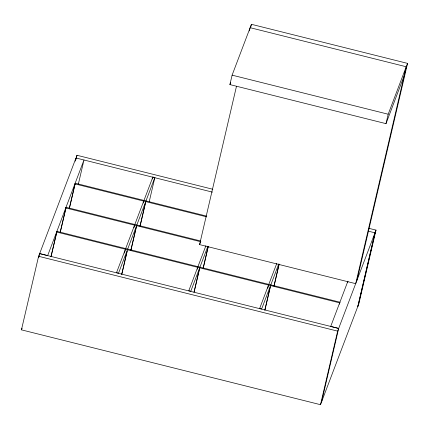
<?xml version="1.0" encoding="UTF-8"?>
<svg xmlns="http://www.w3.org/2000/svg" width="429" height="429" viewBox="0 0 429 429"><rect width="100%" height="100%" fill="white"/><g stroke="black" fill="none" stroke-linecap="round" stroke-linejoin="round"><path stroke-width="0.64" d="M368.865 228.325L376.019 230.11L358.875 303.673L320.501 404.692L21.45 329.847L38.594 256.285L39.624 253.582L338.669 328.426L321.562 402.011M38.744 257.513L39.624 253.582M50.933 256.783L56.955 231.37L339.988 302.209L339.43 304.177M51.035 256.757L56.955 231.37M75.182 161.224L76.968 155.266L212.838 189.269M76.056 159.17L76.968 155.266M60.226 232.062L66.098 207.298L200.477 240.932M60.333 232.035L66.098 207.298M69.375 207.99L75.241 183.226L206.376 216.044M69.477 207.963L75.091 183.875M78.368 184.084L83.982 159.996L47.662 255.609L39.656 253.603L75.976 157.995L212.462 192.138M124.517 253.131L125.418 249.26L116.532 272.651L118.533 273.155L127.418 249.758L121.707 274.281M121.815 274.249L127.225 251.019M133.961 227.767L134.561 225.187L125.676 248.579M130.85 250.209L136.567 225.686L127.676 249.083M130.958 250.177L136.824 225.011L145.71 201.614L139.993 226.137M143.254 203.051L143.71 201.115L134.819 224.512M140.101 226.104L145.817 201.582M152.397 178.995L152.853 177.043L154.853 177.542L149.238 201.63M385.998 123.654L388.191 114.221L406.225 66.752L404.027 76.185L385.998 123.654L229.906 84.588L232.105 75.155L251.421 24.308L407.55 63.385L356.998 280.293M407.55 63.385L406.268 66.763L355.716 283.676L199.587 244.6L236.476 86.315M249.378 30.947L250.134 27.687L406.268 66.763M250.659 27.563L251.421 24.308M197.227 269.278L197.678 267.342L188.792 290.739L190.792 291.237L199.683 267.846L193.967 292.364M194.224 291.688L199.635 268.457M203.11 268.291L208.226 246.353M203.217 268.259L208.328 246.321M267.787 288.304L268.538 285.076L259.652 308.472L261.652 308.977L270.538 285.58L264.827 310.097M264.929 310.07L270.345 286.84M273.97 286.025L279.081 264.087M274.077 285.998L279.038 264.704M320.501 404.692L337.644 331.134L376.019 230.11M357.845 306.376L374.989 232.818M357.883 306.403L375.026 232.84L368.248 231.145M21.45 329.847L22.067 328.223M143.962 200.44L152.853 177.043M145.967 200.938L154.853 177.542M229.906 84.588L230.62 82.711M199.587 244.6L200.654 241.779M197.935 266.666L205.888 245.731M199.935 267.17L207.888 246.235M268.795 284.4L276.748 263.47M270.796 284.904L278.748 263.969M347.79 281.456L330.7 326.448L338.706 328.453M347.533 282.357L347.989 281.151M232.105 75.155L388.191 114.221M74.984 183.902L206.767 216.886M65.841 207.974L200.869 241.768M56.698 232.046L339.73 302.885M38.594 256.285L337.644 331.134"/></g></svg>
